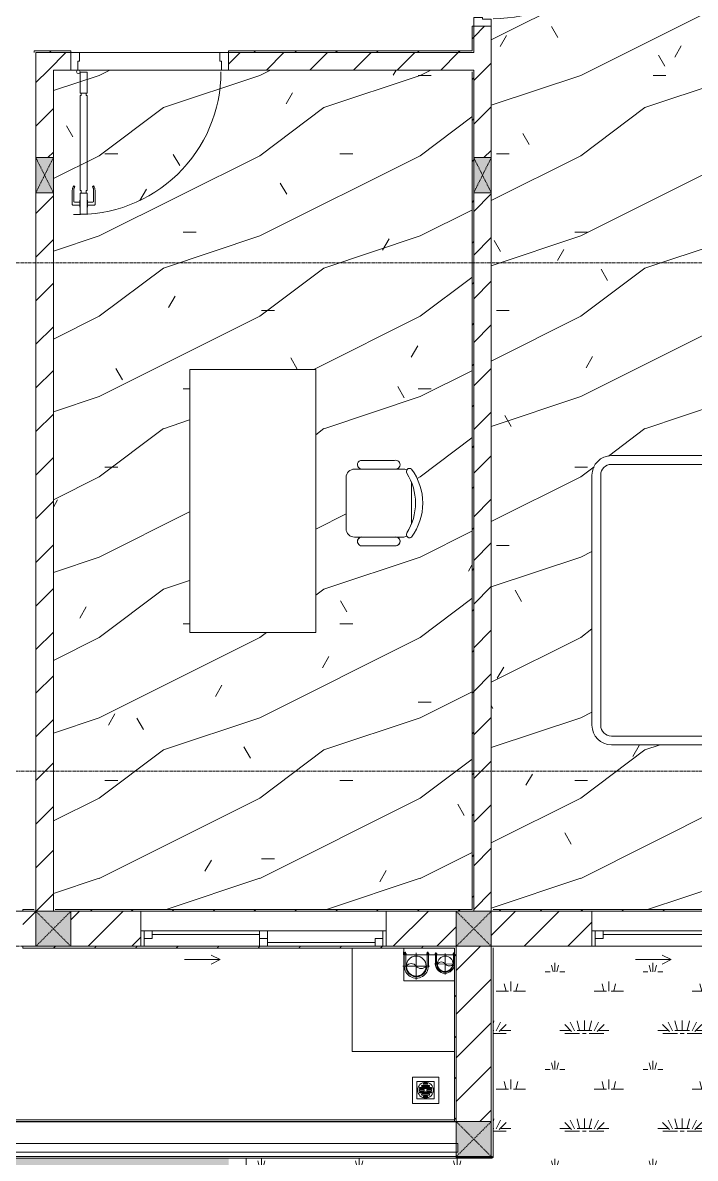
# Model space of a CAD drawing. Header units: millimetres. Extents: x 5357 to 259384, y -16348 to 109893.
# Drawn here: x 71953 to 75792, y 23327 to 29807 of the extents above; entities that cross this region are included whole.
import ezdxf

# ---------------------------------------------------------------- set-up
doc = ezdxf.new("R2010")
doc.units = ezdxf.units.MM
for name, pattern in [('Dash', [6, 3, -3]), ('Grid Line', [22.225, 12.7, -3.175, 3.175, -3.175]), ('IMPORT-CENTER _3_', [10.16, 6.35, -1.27, 1.27, -1.27])]:
    doc.linetypes.add(name, pattern=pattern)
for name, color, linetype, lineweight in [('0-1', 7, 'Continuous', 5), ('A-DETL-GENF-1', 53, 'Continuous', 9), ('A-DOOR-1', 254, 'Continuous', 9), ('A-DOOR-2', 53, 'Continuous', 9), ('A-FLOR-1', 53, 'Continuous', 9), ('A-FLOR-HRAL', 11, 'Continuous', 9), ('A-FLOR-PATT', 8, 'Continuous', 9), ('A-FLOR-PATT-1', 10, 'Continuous', 9), ('A-GLAZ', 151, 'Continuous', 9), ('A-WALL', 113, 'Continuous', 9), ('A-WALL-1', 9, 'Continuous', 18), ('A-WALL-2', 53, 'Continuous', 9), ('A-WALL-3', 113, 'Continuous', 18), ('A-WALL-PATT', 111, 'Continuous', 9), ('A-WALL-PATT-1', 10, 'Continuous', 9), ('A-WALL-PATT-2', 53, 'Continuous', 9), ('G-IMPT', 8, 'Continuous', 9), ('G-IMPT-1', 254, 'Continuous', 9), ('G-IMPT-2', 8, 'IMPORT-CENTER _3_', 9), ('I-FURN', 30, 'Continuous', 9), ('I-FURN-1', 254, 'Continuous', 9), ('I-WALL-1', 9, 'Continuous', 18), ('I-WALL-2', 53, 'Continuous', 9), ('M-EQPM', 50, 'Continuous', 9), ('S-BEAM-1', 53, 'Continuous', 9), ('S-COLS', 52, 'Continuous', 9), ('S-COLS-1', 253, 'Continuous', 5), ('S-COLS-2', 9, 'Continuous', 18), ('S-COLS-3', 53, 'Continuous', 9), ('S-COLS-4', 254, 'Continuous', 9), ('S-COLS-5', 52, 'Continuous', 18), ('S-COLS-6', 52, 'Dash', 9), ('S-COLS-HDLN', 52, 'Dash', 9), ('S-COLS-HDLN-1', 53, 'Dash', 9), ('S-GRID-1', 1, 'Grid Line', 9)]:
    doc.layers.add(name, color=color, linetype=linetype, lineweight=lineweight)
pattern_1 = [(45, (0, 0), (-124.4508, 124.4508), [])]
pattern_2 = [(0, (0, 0), (1788.16, 447.04), [73.762, -1267.358, 73.762, -1267.358, -7152.64]), (0, (0, 0), (1788.16, 447.04), [-2682.24, 73.762, -2608.478, 73.762, -1267.358, -3129.28]), (0, (0, 0), (1788.16, 447.04), [-6705.6, 73.762, -820.318, 73.762, -2161.438]), (120, (670.56, 223.5), (-1281.228, 1325.072), [73.762, -1267.358, 73.762, -8419.998]), (120, (670.56, 223.5), (-1281.228, 1325.072), [-1414.882, -1267.358, 73.762, -2608.478, -4470.4]), (120, (670.56, 223.5), (-1281.228, 1325.072), [-5364.48, 73.762, -1267.358, 73.762, -3055.518]), (120, (670.56, 223.5), (-1281.228, 1325.072), [-6779.362, -820.318, 73.762, -2161.438]), (240, (894.1, 1117.6), (-506.932, -1772.112), [73.762, -1267.358, 73.762, -8419.998]), (240, (894.1, 1117.6), (-506.932, -1772.112), [-1414.882, -1267.358, 73.762, -2608.478, -4470.4]), (240, (894.1, 1117.6), (-506.932, -1772.112), [-5364.48, 73.762, -1267.358, 73.762, -3055.518]), (240, (894.1, 1117.6), (-506.932, -1772.112), [-6779.362, -820.318, 73.762, -2161.438])]
pattern_3 = [(216.87, (366.52, 916.3), (2748.89673, 1832.6049), [458.15, -4123.35]), (206.565, (916.3, 641.4), (-916.3012, -916.2996), [1024.455, -1024.455]), (198.435, (916.3, 183.26), (-1832.5985, -916.3019), [579.52, -2318.076])]
pattern_4 = [(45, (0, 0), (-116.67262, 116.67262), [])]
pattern_5 = [(0, (167.64, 11.2), (558.8, 558.8), [83.82, -16.764, 22.352, -16.764, -419.1]), (0, (167.64, 11.2), (558.8, 558.8), [-139.7, 83.82, -335.28]), (0, (139.7, 27.94), (558.8, 558.8), [55.88, -41.91, 83.82, -41.91, -335.28]), (0, (139.7, 27.94), (558.8, 558.8), [-223.52, 55.88, -279.4]), (0, (335.3, 251.46), (558.8, 558.8), [69.85, -27.94, 69.85, -391.16]), (0, (55.9, 363.2), (558.8, 558.8), [27.94, -55.88, 27.94, -447.04]), (90, (111.76, 363.2), (-558.8, 558.8), [50.292, -508.508]), (90, (279.4, 27.94), (-558.8, 558.8), [55.88, -502.92]), (90, (419.1, 251.46), (-558.8, 558.8), [55.88, -502.92]), (45, (352.04, 22.35), (0, 558.7996), [55.88, -734.383]), (135, (206.76, 22.35), (-558.7996, 0), [55.88, -734.383]), (63.435, (335.28, 25.15), (-0.0005, 558.8001), [55.88, -1193.635]), (75.964, (307.34, 27.94), (-0.00237, 558.80038), [55.88, -2248.111]), (75.964, (447.04, 251.46), (-0.00237, 558.80038), [44.704, -2259.287]), (75.964, (122.94, 363.22), (-0.00237, 558.80038), [39.116, -2264.875]), (104.036, (251.46, 27.94), (0.00237, 558.80038), [55.88, -2248.111]), (104.036, (391.16, 251.46), (0.00237, 558.80038), [44.704, -2259.287]), (104.036, (100.58, 363.22), (0.00237, 558.80038), [39.116, -2264.875]), (116.565, (223.52, 25.15), (0.0005, 558.8001), [55.88, -1193.634])]

# ---------------------------------------------------------------- blocks, each defined once
blk = doc.blocks.new('NCV_TKTC_KET CAU_rvt-1-TKCS_MB CẢNH QUAN CÂY XANH')
at = {"layer": 'S-BEAM-1'}
blk.add_line((74427.6, 23535.3), (69252.6, 23535.3), dxfattribs=at)
blk = doc.blocks.new('GIUONG NGU-2TAB-1600x2000 - GIUONG NGU-2TAB-1600x2000-V31-TKCS_MB CẢNH QUAN CÂY XANH')
at = {"layer": 'I-FURN-1'}
for p, q in [((569.6, 2050), (1997.1, 2050)), ((1997.1, 2050), (569.6, 2050)), ((1997.1, 2000), (569.6, 2000)), ((458.5, 50), (458.5, 1938.9)), ((458.5, 1938.9), (458.5, 50)), ((508.5, 1938.9), (508.5, 100)), ((2058.2, 100), (2058.2, 1938.9)), ((2108.2, 1938.9), (2108.2, 50)), ((2108.2, 50), (2108.2, 1938.9)), ((8.5, 185), (8.5, 450.3)), ((8.5, 450.3), (458.5, 450.3)), ((8.5, 450.3), (458.5, 450.3)), ((8.5, 185), (8.5, 450.3)), ((233.5, 185), (233.5, 413.5)), ((458.5, 450.3), (458.5, 50)), ((458.5, 450.3), (458.5, 50)), ((2108.2, 50), (2108.2, 450.3)), ((2108.2, 450.3), (2558.2, 450.3)), ((2108.2, 450.3), (2108.2, 50)), ((2558.2, 450.3), (2108.2, 450.3)), ((2333.2, 86.8), (2333.2, 413.5)), ((2558.2, 450.3), (2558.2, 50)), ((2558.2, 50), (2558.2, 450.3)), ((120.2, 250.2), (346.8, 250.2)), ((2446.5, 250.2), (2219.8, 250.2)), ((508.5, 100), (2058.2, 100)), ((458.5, 50), (318.5, 50)), ((318.5, 50), (458.5, 50)), ((458.5, 50), (318.5, 50)), ((2108.2, 50), (458.5, 50)), ((458.5, 50), (458.5, 10)), ((458.5, 10), (458.5, 50)), ((458.5, 50), (2108.2, 50)), ((458.5, 50), (2108.2, 50)), ((2558.2, 50), (2108.2, 50)), ((2108.2, 50), (2558.2, 50)), ((2108.2, 10), (2108.2, 50)), ((2108.2, 50), (2108.2, 10)), ((2108.2, 50), (2558.2, 50)), ((2558.2, 50), (2558.2, 10))]:
    blk.add_line(p, q, dxfattribs=at)
blk.add_circle((2333.2, 250.2), 150.7, dxfattribs=at)
for centre, radius, start, end in [((569.6, 1938.9), 111.1, 90, 180), ((569.6, 1938.9), 111.1, 90, 180), ((1997.1, 1938.9), 111.1, 0, 90), ((1997.1, 1938.9), 111.1, 360, 90), ((569.6, 1938.9), 61.1, 90, 180), ((1997.1, 1938.9), 61.1, 360, 90), ((233.5, 250.2), 150.7, 0, 206.46466), ((233.5, 250.2), 150.7, 304.61538, 0)]:
    blk.add_arc(centre, radius, start, end, dxfattribs=at)
blk = doc.blocks.new('DOOR_CW_01 CANH MO-PANEL KINH - DIW_01-900x2200-CỬA GỖ VÂN LAMINATE-553393-TKCS_MB CẢNH QUAN CÂY XANH')
at = {"layer": 'A-DETL-GENF-1'}
for p, q in [((-397, 872), (-357, 872)), ((-397, 752), (-397, 872)), ((-357, 872), (-357, 752)), ((-442, 737), (-442, 816.5)), ((-399, 820.5), (-438, 820.5)), ((-434, 799.5), (-434, 737)), ((-399, 803.5), (-430, 803.5)), ((-399, 831.8), (-397, 831.8)), ((-399, 792.2), (-399, 831.8)), ((-397, 792.2), (-399, 792.2)), ((-397, 792.2), (-397, 831.8)), ((-357, 792.2), (-357, 831.8)), ((-355, 831.8), (-357, 831.8)), ((-357, 792.2), (-355, 792.2)), ((-355, 792.2), (-355, 831.8)), ((-355, 820.5), (-316, 820.5)), ((-355, 803.5), (-324, 803.5)), ((-320, 799.5), (-320, 737)), ((-312, 737), (-312, 816.5)), ((-433.9, 711.2), (-427.3, 715.8)), ((-357, 752), (-397, 752)), ((-397, 738), (-391, 738)), ((-397, 738), (-397, 196)), ((-363, 752), (-391, 752)), ((-391, 752), (-391, 738)), ((-363, 738), (-363, 752)), ((-357, 738), (-363, 738)), ((-357, 196), (-357, 738)), ((-320.1, 711.2), (-326.7, 715.8)), ((-397, 196), (-391, 196)), ((-391, 196), (-391, 182)), ((-357, 196), (-363, 196)), ((-363, 182), (-363, 196)), ((-357, 182), (-397, 182)), ((-397, 182), (-397, 62)), ((-391, 182), (-363, 182)), ((-357, 62), (-357, 182)), ((-397, 62), (-357, 62))]:
    blk.add_line(p, q, dxfattribs=at)
blk.add_circle((-407, 60), 10, dxfattribs=at)
for centre, radius, start, end in [((-407, 60), 814, 360, 92), ((-438, 816.5), 4, 90, 180), ((-430, 799.5), 4, 90, 180), ((-324, 799.5), 4, 360, 90), ((-316, 816.5), 4, 0, 90), ((-397, 737), 45, 180, 215), ((-397, 737), 37, 180, 215), ((-357, 737), 37, 325, 0), ((-357, 737), 45, 325, 0)]:
    blk.add_arc(centre, radius, start, end, dxfattribs=at)
at = {"layer": 'A-DOOR-2'}
for p, q in [((-410, 50), (-450, 50)), ((-450, 50), (-450, -50)), ((-410, 0), (-410, 50)), ((-400, 0), (-410, 0)), ((-407, 50), (-382, 50)), ((-400, -50), (-400, 0)), ((410, 0), (400, 0)), ((400, 0), (400, -50)), ((450, 50), (410, 50)), ((410, 50), (410, 0)), ((450, -50), (450, 50)), ((-450, -50), (-400, -50)), ((400, -50), (450, -50))]:
    blk.add_line(p, q, dxfattribs=at)
blk = doc.blocks.new('DOOR_CW_01 CANH MO-PANEL KINH - DIW_01-900x2200-CỬA GỖ VÂN LAMINATE-553375-TKCS_MB CẢNH QUAN CÂY XANH')
at = {"layer": 'A-DETL-GENF-1'}
for p, q in [((-397, -182), (-397, -62)), ((-397, -62), (-357, -62)), ((-357, -62), (-357, -182)), ((-357, -182), (-397, -182)), ((-391, -196), (-391, -182)), ((-391, -182), (-363, -182)), ((-363, -182), (-363, -196)), ((-397, -196), (-391, -196)), ((-397, -738), (-397, -196)), ((-357, -196), (-363, -196)), ((-357, -196), (-357, -738)), ((-433.9, -711.2), (-427.3, -715.8)), ((-320.1, -711.2), (-326.7, -715.8)), ((-442, -737), (-442, -816.5)), ((-434, -799.5), (-434, -737)), ((-397, -738), (-391, -738)), ((-357, -752), (-397, -752)), ((-397, -752), (-397, -872)), ((-391, -752), (-391, -738)), ((-363, -752), (-391, -752)), ((-357, -738), (-363, -738)), ((-363, -738), (-363, -752)), ((-357, -872), (-357, -752)), ((-320, -799.5), (-320, -737)), ((-312, -737), (-312, -816.5)), ((-399, -820.5), (-438, -820.5)), ((-399, -803.5), (-430, -803.5)), ((-399, -792.2), (-399, -831.8)), ((-397, -792.2), (-399, -792.2)), ((-399, -831.8), (-397, -831.8)), ((-397, -792.2), (-397, -831.8)), ((-357, -792.2), (-357, -831.8)), ((-357, -792.2), (-355, -792.2)), ((-355, -831.8), (-357, -831.8)), ((-355, -792.2), (-355, -831.8)), ((-355, -803.5), (-324, -803.5)), ((-355, -820.5), (-316, -820.5)), ((-397, -872), (-357, -872))]:
    blk.add_line(p, q, dxfattribs=at)
blk.add_circle((-407, -60), 10, dxfattribs=at)
for centre, radius, start, end in [((-407, -60), 814, 268, 0), ((-397, -737), 45, 145, 180), ((-357, -737), 45, 360, 35), ((-397, -737), 37, 145, 180), ((-357, -737), 37, 0, 35), ((-438, -816.5), 4, 180, 270), ((-430, -799.5), 4, 180, 270), ((-324, -799.5), 4, 270, 0), ((-316, -816.5), 4, 270, 0)]:
    blk.add_arc(centre, radius, start, end, dxfattribs=at)
at = {"layer": 'A-DOOR-2'}
for p, q in [((-450, -50), (-450, 50)), ((-450, 50), (-400, 50)), ((-400, 50), (-400, 0)), ((400, 0), (400, 50)), ((400, 50), (450, 50)), ((450, 50), (450, -50)), ((-410, -50), (-450, -50)), ((-410, 0), (-410, -50)), ((-400, 0), (-410, 0)), ((-407, -50), (-382, -50)), ((410, 0), (400, 0)), ((410, -50), (410, 0)), ((450, -50), (410, -50))]:
    blk.add_line(p, q, dxfattribs=at)
blk = doc.blocks.new('BAN LV A - BAN LV A_dwg_ban hoc2-348006-TKCS_MB CẢNH QUAN CÂY XANH')
at = {"layer": 'I-FURN'}
for p, q in [((-194.4, 388.8), (-194.4, 113.4)), ((145.8, 437.4), (-145.8, 437.4)), ((194.4, 113.4), (194.4, 388.8)), ((-243, 354.4), (-243, 162)), ((194.4, 351.4), (194.4, 150.8)), ((243.7, 162), (243.7, 354.4)), ((-120.5, 64.8), (120.5, 64.8))]:
    blk.add_line(p, q, dxfattribs=at)
at = {"layer": 'I-FURN', "flags": 128}
blk.add_lwpolyline([(-737.8, 610.5), (-737.8, 1330.5), (-154.9, 1330.5), (762.2, 1330.5), (762.2, 610.5)], close=True, dxfattribs=at)
at = {"layer": 'I-FURN'}
for centre, radius, start, end in [((-145.8, 388.8), 48.6, 90, 180), ((145.8, 388.8), 48.6, 360, 90), ((-218.7, 347.3), 25.3, 343.7398, 163.7398), ((219.4, 347.3), 25.3, 16.2602, 170.70537), ((-218.7, 154.9), 25.3, 163.7398, 16.2602), ((219.4, 154.9), 25.3, 189.29463, 16.2602), ((-180.2, 75.4), 17.8, 57.97259, 216.69006), ((-145.8, 113.4), 48.6, 180, 207.58444), ((0, 324), 324, 233.1301, 306.8699), ((0, 359.3), 318.2, 237.57575, 302.42425), ((180.2, 75.4), 17.8, 323.30994, 122.02741), ((145.8, 113.4), 48.6, 332.41556, 0)]:
    blk.add_arc(centre, radius, start, end, dxfattribs=at)
blk = doc.blocks.new('BAN LV A - BAN LV A_dwg-348005-TKCS_MB CẢNH QUAN CÂY XANH')
at = {"extrusion": (0, 0, -1), "zscale": -1, "rotation": 180}
blk.add_blockref('BAN LV A - BAN LV A_dwg_ban hoc2-348006-TKCS_MB CẢNH QUAN CÂY XANH', (-729, 1383.7), dxfattribs=at)
blk = doc.blocks.new('BAN LV A - BAN LV A-401069-TKCS_MB CẢNH QUAN CÂY XANH')
at = {"layer": 'I-FURN-1'}
for p, q in [((-8.8, -53.2), (1491.2, -53.2)), ((-8.8, -773.2), (-8.8, -53.2)), ((1491.2, -53.2), (1491.2, -773.2)), ((1491.2, -773.2), (-8.8, -773.2)), ((583.2, -946.3), (874.8, -946.3)), ((486, -1221.7), (486, -1029.3)), ((534.6, -1029.3), (534.6, -994.9)), ((923.4, -994.9), (923.4, -1032.3)), ((972.7, -1029.3), (972.7, -1221.7)), ((534.6, -1270.3), (534.6, -1235.9)), ((923.4, -1232.9), (923.4, -1270.3))]:
    blk.add_line(p, q, dxfattribs=at)
for centre, radius, start, end in [((583.2, -994.9), 48.6, 90, 180), ((874.8, -994.9), 48.6, 0, 90), ((510.3, -1036.4), 25.3, 16.2602, 163.7398), ((948.4, -1036.4), 25.3, 16.2602, 170.70537), ((510.3, -1228.8), 25.3, 163.7398, 343.7398), ((948.4, -1228.8), 25.3, 189.29463, 16.2602), ((548.9, -1308.3), 17.8, 119.40397, 216.69006), ((583.2, -1270.3), 48.6, 180, 207.58444), ((874.8, -1270.3), 48.6, 332.41556, 0), ((909.2, -1308.3), 17.8, 323.30994, 60.59603), ((729, -1059.7), 324, 233.1301, 306.8699)]:
    blk.add_arc(centre, radius, start, end, dxfattribs=at)
at = {"extrusion": (0, 0, -1), "zscale": -1, "rotation": 180}
blk.add_blockref('BAN LV A - BAN LV A_dwg-348005-TKCS_MB CẢNH QUAN CÂY XANH', (0, 0), dxfattribs=at)
blk = doc.blocks.new('MAY GIAT - MAY GIAT_dwg-V40-TKCS_MB CẢNH QUAN CÂY XANH')
at = {"layer": 'G-IMPT-1', "flags": 128}
blk.add_lwpolyline([(5, 586.2), (5, 2.3), (594.6, 2.3)], dxfattribs=at)
blk = doc.blocks.new('MAY GIAT - MAY GIAT-V41-TKCS_MB CẢNH QUAN CÂY XANH')
at = {"layer": 'I-FURN-1'}
for p, q in [((5, -2.3), (594.6, -2.3)), ((5, -586.2), (5, -2.3))]:
    blk.add_line(p, q, dxfattribs=at)
at = {"extrusion": (0, 0, -1), "zscale": -1, "rotation": 180}
blk.add_blockref('MAY GIAT - MAY GIAT_dwg-V40-TKCS_MB CẢNH QUAN CÂY XANH', (0, 0), dxfattribs=at)
blk = doc.blocks.new('G1_SOF - BO TRU - 100x200-V58-TKCS_MB CẢNH QUAN CÂY XANH')
at = {"layer": 'S-COLS-3'}
blk.add_hatch(color=256, dxfattribs=at).paths.add_polyline_path([(50, -100), (50, 100), (-50, 100), (-50, -100)])
at = {"layer": 'S-COLS-2'}
for p, q in [((50, 100), (-50, 100)), ((-50, 100), (-50, -100)), ((50, -100), (50, 100)), ((-50, -100), (50, -100))]:
    blk.add_line(p, q, dxfattribs=at)
at = {"layer": 'S-COLS-HDLN-1'}
for p, q in [((50, 100), (-50, -100)), ((-50, 100), (50, -100))]:
    blk.add_line(p, q, dxfattribs=at)
blk = doc.blocks.new('NCV_TKTC_TANG 1_rvt-1-TKCS_MB CẢNH QUAN CÂY XANH')
at = {"layer": 'A-FLOR-PATT-1'}
h = blk.add_hatch(dxfattribs=at)
h.set_pattern_fill('FP_5', color=256, style=0, pattern_type=2)
h.set_pattern_definition(pattern_2)
h.paths.add_polyline_path([(74627.6, 24736.9), (74637.6, 24736.9), (74637.6, 24746.9), (77067.6, 24746.9), (77067.6, 25236.9), (76802.2, 25236.9), (76802.2, 25686.9), (75313.7, 25686.9), (75284.9, 25690.7), (75258.1, 25701.8), (75235.1, 25719.5), (75217.5, 25742.5), (75206.4, 25769.3), (75202.6, 25798), (75202.6, 27225.5), (75206.4, 27254.2), (75217.5, 27281), (75235.1, 27304.1), (75258.1, 27321.7), (75284.9, 27332.8), (75313.7, 27336.6), (76802.2, 27336.6), (76802.2, 27786.6), (77242.6, 27786.6), (77242.6, 28407.5), (76652.6, 28407.5), (76652.6, 31136.9), (75452.6, 31136.9), (75452.6, 31126.9), (75462.6, 31126.9), (75462.6, 30776.9), (74637.6, 30776.9), (74637.6, 30786.5), (74627.6, 30786.5), (74627.6, 25075.9)])
h = blk.add_hatch(dxfattribs=at)
h.set_pattern_fill('FP_4', color=256, style=0, pattern_type=2)
h.set_pattern_definition(pattern_3)
h.paths.add_polyline_path([(74627.6, 24736.9), (74637.6, 24736.9), (74637.6, 24746.9), (77067.6, 24746.9), (77067.6, 25236.9), (76802.2, 25236.9), (76802.2, 25686.9), (75313.7, 25686.9), (75284.9, 25690.7), (75258.1, 25701.8), (75235.1, 25719.5), (75217.5, 25742.5), (75206.4, 25769.3), (75202.6, 25798), (75202.6, 27225.5), (75206.4, 27254.2), (75217.5, 27281), (75235.1, 27304.1), (75258.1, 27321.7), (75284.9, 27332.8), (75313.7, 27336.6), (76802.2, 27336.6), (76802.2, 27786.6), (77242.6, 27786.6), (77242.6, 28407.5), (76652.6, 28407.5), (76652.6, 31136.9), (75452.6, 31136.9), (75452.6, 31126.9), (75462.6, 31126.9), (75462.6, 30776.9), (74637.6, 30776.9), (74637.6, 30786.5), (74627.6, 30786.5), (74627.6, 25075.9)])
h = blk.add_hatch(dxfattribs=at)
h.set_pattern_fill('FP_5', color=256, style=0, pattern_type=2)
h.set_pattern_definition(pattern_2)
h.paths.add_polyline_path([(72137.6, 24736.9), (72137.6, 24746.9), (74517.6, 24746.9), (74517.5, 29536.9), (72127.6, 29536.9), (72127.6, 24736.9)])
h.paths.add_polyline_path([(73625.7, 26328.2), (72905.7, 26328.2), (72905.7, 27828.2), (73625.7, 27828.2), (73625.7, 26871.6)])
h.paths.add_polyline_path([(74080.8, 26822), (74074.3, 26823), (73881.9, 26823), (73867, 26834.8), (73863.7, 26847.3), (73867, 26859.7), (73876, 26869), (73876, 26871.6), (73834.9, 26873.2), (73823.2, 26878.1), (73810.1, 26889.7), (73805.4, 26895.9), (73800.5, 26907.6), (73798.9, 26920.2), (73800.5, 27224.4), (73805.4, 27236.1), (73813.1, 27246.1), (73823.2, 27253.9), (73834.9, 27258.7), (73866, 27260.4), (73879, 27262.1), (73869.2, 27269.6), (73864.1, 27280.7), (73864.9, 27293), (73871.3, 27303.5), (73885.3, 27309.7), (74092.8, 27307.9), (74102.3, 27299.6), (74106.6, 27287.8), (74104.6, 27275.4), (74097, 27265.4), (74088.5, 27260.4), (74134.5, 27259), (74145.4, 27254.9), (74151.2, 27261.1), (74155.1, 27262.9), (74172.8, 27258.3), (74202.7, 27209.7), (74224, 27154.2), (74234.9, 27095.7), (74234.9, 27036.2), (74224, 26977.7), (74202.7, 26922.2), (74171.5, 26871.6), (74151.2, 26870.9), (74145.4, 26877.1), (74134.5, 26873), (74103.6, 26871.6), (74088.5, 26871.6), (74099.7, 26864.8), (74106, 26853.3), (74105.7, 26840.2), (74098.9, 26829), (74088.5, 26823.8), (74084.9, 26823)])
h = blk.add_hatch(dxfattribs=at)
h.set_pattern_fill('FP_4', color=256, style=0, pattern_type=2)
h.set_pattern_definition(pattern_3)
h.paths.add_polyline_path([(72137.6, 24736.9), (72137.6, 24746.9), (74517.6, 24746.9), (74517.5, 29536.9), (72127.6, 29536.9), (72127.6, 24736.9)])
h.paths.add_polyline_path([(73625.7, 26328.2), (72905.7, 26328.2), (72905.7, 27828.2), (73625.7, 27828.2), (73625.7, 26871.6)])
h.paths.add_polyline_path([(74080.8, 26822), (74074.3, 26823), (73881.9, 26823), (73867, 26834.8), (73863.7, 26847.3), (73867, 26859.7), (73876, 26869), (73876, 26871.6), (73834.9, 26873.2), (73823.2, 26878.1), (73810.1, 26889.7), (73805.4, 26895.9), (73800.5, 26907.6), (73798.9, 26920.2), (73800.5, 27224.4), (73805.4, 27236.1), (73813.1, 27246.1), (73823.2, 27253.9), (73834.9, 27258.7), (73866, 27260.4), (73879, 27262.1), (73869.2, 27269.6), (73864.1, 27280.7), (73864.9, 27293), (73871.3, 27303.5), (73885.3, 27309.7), (74092.8, 27307.9), (74102.3, 27299.6), (74106.6, 27287.8), (74104.6, 27275.4), (74097, 27265.4), (74088.5, 27260.4), (74134.5, 27259), (74145.4, 27254.9), (74151.2, 27261.1), (74155.1, 27262.9), (74172.8, 27258.3), (74202.7, 27209.7), (74224, 27154.2), (74234.9, 27095.7), (74234.9, 27036.2), (74224, 26977.7), (74202.7, 26922.2), (74171.5, 26871.6), (74151.2, 26870.9), (74145.4, 26877.1), (74134.5, 26873), (74103.6, 26871.6), (74088.5, 26871.6), (74099.7, 26864.8), (74106, 26853.3), (74105.7, 26840.2), (74098.9, 26829), (74088.5, 26823.8), (74084.9, 26823)])
at = {"layer": 'A-WALL-PATT-1'}
h = blk.add_hatch(dxfattribs=at)
h.set_pattern_fill('FP_2', color=256, style=0, pattern_type=2)
h.set_pattern_definition(pattern_1)
h.paths.add_polyline_path([(74527.6, 24736.9), (74627.6, 24736.9), (74627.6, 28836.9), (74527.6, 28836.9), (74527.6, 25075.9)])
h.paths.add_polyline_path([(74577.6, 29036.9), (74627.6, 29036.9), (74627.6, 29786.9), (74527.6, 29786.9), (74527.6, 29036.9), (74538, 29036.9)])
h.paths.add_polyline_path([(74577.6, 30686.9), (74627.6, 30686.9), (74627.6, 31136.9), (74527.6, 31136.9), (74527.6, 30686.9)])
h = blk.add_hatch(dxfattribs=at)
h.set_pattern_fill('FP_2', color=256, style=0, pattern_type=2)
h.set_pattern_definition(pattern_1)
h.paths.add_polyline_path([(73127.6, 29536.9), (74527.6, 29536.9), (74527.6, 29636.9), (73127.6, 29636.9), (73127.6, 29586.9)])
h.paths.add_polyline_path([(72027.6, 29536.9), (72227.6, 29536.9), (72227.6, 29636.9), (72027.6, 29636.9)])
h = blk.add_hatch(dxfattribs=at)
h.set_pattern_fill('FP_2', color=256, style=0, pattern_type=2)
h.set_pattern_definition(pattern_1)
h.paths.add_polyline_path([(72127.6, 24737.4), (72127.6, 28836.9), (72027.6, 28836.9), (72027.6, 24737.4)])
h.paths.add_polyline_path([(72027.6, 29036.9), (72127.6, 29036.9), (72127.6, 29536.9), (72027.6, 29536.9)])
at = {"layer": 'A-WALL-PATT-2'}
h = blk.add_hatch(dxfattribs=at)
h.set_pattern_fill('FP_10', color=256, style=0, pattern_type=2)
h.set_pattern_definition(pattern_4)
h.paths.add_polyline_path([(74517.6, 29646.9), (74527.6, 29646.9), (74527.6, 29786.9), (74517.6, 29786.9), (74517.6, 29778.9)])
h.paths.add_polyline_path([(74527.6, 30686.9), (74527.6, 31136.9), (74517.6, 31136.9), (74517.6, 30686.9)])
h = blk.add_hatch(dxfattribs=at)
h.set_pattern_fill('FP_10', color=256, style=0, pattern_type=2)
h.set_pattern_definition(pattern_4)
h.paths.add_polyline_path([(72017.6, 29636.9), (72227.6, 29636.9), (72227.6, 29646.9), (72017.6, 29646.9)])
h.paths.add_polyline_path([(74527.6, 29636.9), (74527.6, 29646.9), (73127.6, 29646.9), (73127.6, 29636.9), (74351.9, 29636.9)])
h = blk.add_hatch(dxfattribs=at)
h.set_pattern_fill('FP_10', color=256, style=0, pattern_type=2)
h.set_pattern_definition(pattern_4)
h.paths.add_polyline_path([(74527.6, 24736.9), (74527.6, 29536.9), (74517.6, 29536.9), (74517.6, 24736.9)])
h = blk.add_hatch(dxfattribs=at)
h.set_pattern_fill('FP_10', color=256, style=0, pattern_type=2)
h.set_pattern_definition(pattern_4)
h.paths.add_polyline_path([(74517.6, 24736.9), (74517.6, 24746.9), (72137.6, 24746.9), (72137.6, 24736.9), (74351.9, 24736.9)])
h = blk.add_hatch(dxfattribs=at)
h.set_pattern_fill('FP_10', color=256, style=0, pattern_type=2)
h.set_pattern_definition(pattern_4)
h.paths.add_polyline_path([(77067.6, 24736.9), (77067.6, 24746.9), (74637.6, 24746.9), (74637.6, 24736.9), (76602.6, 24736.9)])
h = blk.add_hatch(dxfattribs=at)
h.set_pattern_fill('FP_10', color=256, style=0, pattern_type=2)
h.set_pattern_definition(pattern_4)
h.paths.add_polyline_path([(69262.6, 24526.9), (69452.6, 24526.9), (69452.6, 24536.9), (69252.6, 24536.9), (69252.6, 24526.9)])
h.paths.add_polyline_path([(73141.4, 24526.9), (74417.1, 24526.9), (74417.1, 24536.9), (71952.6, 24536.9), (71952.6, 24526.9), (72627.6, 24526.9)])
h = blk.add_hatch(dxfattribs=at)
h.set_pattern_fill('FP_10', color=256, style=0, pattern_type=2)
h.set_pattern_definition(pattern_4)
h.paths.add_polyline_path([(74417.1, 23536.9), (74427.1, 23536.9), (74427.1, 24536.9), (74417.1, 24536.9), (74417.1, 24089.7)])
at = {"layer": 'A-FLOR-1'}
for p, q in [((72277.6, 29636.9), (73077.6, 29636.9)), ((73087.6, 29536.9), (72267.6, 29536.9)), ((71952.6, 24736.9), (69452.6, 24736.9))]:
    blk.add_line(p, q, dxfattribs=at)
at = {"layer": 'A-WALL-1'}
for p, q in [((72027.6, 29636.9), (72027.6, 29536.9)), ((74527.6, 29646.9), (74527.6, 29636.9)), ((72027.6, 29536.9), (72027.6, 29036.9)), ((72127.6, 29536.9), (72137.6, 29536.9)), ((72127.6, 29036.9), (72127.6, 29536.9)), ((74517.6, 29536.9), (74527.6, 29536.9)), ((74527.6, 29536.9), (74527.6, 29036.9)), ((72027.6, 28836.9), (72027.6, 24737.4)), ((72127.6, 24737.4), (72127.6, 28836.9)), ((74527.6, 28836.9), (74527.6, 24736.9)), ((72027.6, 24737.4), (72127.6, 24737.4)), ((74527.6, 24736.9), (74627.6, 24736.9))]:
    blk.add_line(p, q, dxfattribs=at)
at = {"layer": 'A-WALL-2'}
for p, q in [((74527.6, 29786.9), (74527.6, 29646.9)), ((74527.6, 29646.9), (74527.6, 29786.9)), ((74627.6, 29036.9), (74627.6, 29786.9)), ((72227.6, 29636.9), (72027.6, 29636.9)), ((72027.6, 29636.9), (72227.6, 29636.9)), ((72277.6, 29636.9), (73077.6, 29636.9)), ((74527.6, 29636.9), (73127.6, 29636.9)), ((73127.6, 29636.9), (74527.6, 29636.9)), ((72137.6, 29536.9), (72227.6, 29536.9)), ((73087.6, 29536.9), (72267.6, 29536.9)), ((73127.6, 29536.9), (74517.6, 29536.9)), ((74627.6, 24736.9), (74627.6, 28836.9))]:
    blk.add_line(p, q, dxfattribs=at)
at = {"layer": 'I-WALL-1'}
for p, q in [((74517.6, 29786.9), (74517.6, 29646.9)), ((74527.6, 29786.9), (74517.6, 29786.9)), ((72227.6, 29646.9), (72017.6, 29646.9)), ((72017.6, 29646.9), (72017.6, 29636.9)), ((72227.6, 29636.9), (72227.6, 29646.9)), ((74517.6, 29646.9), (73127.6, 29646.9)), ((73127.6, 29646.9), (73127.6, 29636.9)), ((74527.6, 29636.9), (74527.6, 29646.9)), ((74527.6, 29536.9), (74517.6, 29536.9)), ((74517.6, 29526.9), (74517.6, 24746.9)), ((74527.6, 29036.9), (74527.6, 29536.9)), ((74527.6, 24736.9), (74527.6, 28836.9)), ((72017.6, 24746.9), (71952.6, 24746.9)), ((71952.6, 24746.9), (71952.6, 24736.9)), ((71952.6, 24736.9), (72027.6, 24736.9)), ((72027.6, 24736.9), (72027.6, 24746.9)), ((74517.6, 24746.9), (72137.6, 24746.9)), ((72137.6, 24736.9), (72627.6, 24736.9)), ((74027.6, 24736.9), (74517.6, 24736.9)), ((74517.6, 24736.9), (74527.6, 24736.9)), ((77067.6, 24746.9), (74637.6, 24746.9)), ((74637.6, 24736.9), (75202.6, 24736.9)), ((72627.6, 24536.9), (71952.6, 24536.9)), ((71952.6, 24536.9), (71952.6, 24526.9)), ((71952.6, 24526.9), (74417.1, 24526.9)), ((74417.1, 24536.9), (74027.6, 24536.9)), ((74427.1, 24536.9), (74417.1, 24536.9)), ((74417.1, 24526.9), (74417.1, 23536.9)), ((74427.1, 23536.9), (74427.1, 24536.9)), ((74417.1, 23536.9), (74427.1, 23536.9))]:
    blk.add_line(p, q, dxfattribs=at)
at = {"layer": 'I-WALL-2'}
for p, q in [((69262.6, 23546.9), (74417.1, 23546.9)), ((74417.1, 23536.9), (69262.6, 23536.9))]:
    blk.add_line(p, q, dxfattribs=at)
at = {"layer": 'A-DOOR-1', "rotation": 269.9999999999995}
blk.add_blockref('DOOR_CW_01 CANH MO-PANEL KINH - DIW_01-900x2200-CỬA GỖ VÂN LAMINATE-553393-TKCS_MB CẢNH QUAN CÂY XANH', (74577.6, 30236.9), dxfattribs=at)
at = {"layer": 'A-DOOR-1'}
blk.add_blockref('DOOR_CW_01 CANH MO-PANEL KINH - DIW_01-900x2200-CỬA GỖ VÂN LAMINATE-553375-TKCS_MB CẢNH QUAN CÂY XANH', (72677.6, 29586.9), dxfattribs=at)
at = {"layer": 'I-FURN-1'}
for name, p, rotation in [('BAN LV A - BAN LV A-401069-TKCS_MB CẢNH QUAN CÂY XANH', (72852.6, 26336.9), 89.9999999999997), ('GIUONG NGU-2TAB-1600x2000 - GIUONG NGU-2TAB-1600x2000-V31-TKCS_MB CẢNH QUAN CÂY XANH', (77252.6, 25228.4), 89.99999999999885), ('MAY GIAT - MAY GIAT-V41-TKCS_MB CẢNH QUAN CÂY XANH', (73830.9, 23932.4), 89.9999999999997)]:
    blk.add_blockref(name, p, dxfattribs=dict(at, rotation=rotation))
at = {"layer": 'S-COLS-4', "rotation": 180}
for p in [(72077.6, 28936.9), (74577.6, 28936.9)]:
    blk.add_blockref('G1_SOF - BO TRU - 100x200-V58-TKCS_MB CẢNH QUAN CÂY XANH', p, dxfattribs=at)
blk = doc.blocks.new('1_FAMILY RVT - W01-WxH 1400x1400xmm-389822-TKCS_MB CẢNH QUAN CÂY XANH')
at = {"layer": 'A-GLAZ'}
for p, q in [((248.4, 172.39), (299.2, 197.79)), ((248.4, 172.39), (299.2, 146.99)), ((248.4, 172.39), (451.6, 172.39)), ((-700, 96.19), (-700, -103.81)), ((700, 96.19), (-700, 96.19)), ((-700, 96.19), (-636.5, 96.19)), ((-680.95, 96.19), (-680.95, 7.29)), ((-636.5, 96.19), (-22.225, 96.19)), ((-636.5, 96.19), (-636.5, 51.74)), ((-636.5, 73.965), (-22.225, 73.965)), ((-22.225, 7.29), (-22.225, 96.19)), ((-22.225, 96.19), (22.225, 96.19)), ((22.225, 96.19), (680.95, 96.19)), ((22.225, 96.19), (22.225, 7.29)), ((680.95, 96.19), (700, 96.19)), ((680.95, 96.19), (680.95, 7.29)), ((700, -103.81), (700, 96.19)), ((-700, 7.29), (-680.95, 7.29)), ((-636.5, 51.74), (-680.95, 51.74)), ((-680.95, 7.29), (-22.225, 7.29)), ((22.225, 51.74), (-22.225, 51.74)), ((-22.225, 7.29), (22.225, 7.29)), ((22.225, 29.515), (636.5, 29.515)), ((22.225, 7.29), (636.5, 7.29)), ((636.5, 51.74), (636.5, 7.29)), ((680.95, 51.74), (636.5, 51.74)), ((636.5, 7.29), (700, 7.29)), ((-700, -103.81), (700, -103.81))]:
    blk.add_line(p, q, dxfattribs=at)
blk = doc.blocks.new('Railing - 50 x 10mm-1251311-TKCS_MB CẢNH QUAN CÂY XANH')
at = {"layer": 'A-FLOR-HRAL'}
for p, q in [((25, 5), (-25, 5)), ((-25, 5), (-25, -5)), ((25, -5), (25, 5)), ((-25, -5), (25, -5))]:
    blk.add_line(p, q, dxfattribs=at)
blk = doc.blocks.new('Railing - Railing-1602730-TKCS_MB CẢNH QUAN CÂY XANH')
at = {"layer": 'A-FLOR-HRAL'}
for p, q in [((74427.5, 23412.4), (69257.5, 23412.4)), ((69257.5, 23362.4), (74427.5, 23362.4))]:
    blk.add_line(p, q, dxfattribs=at)
at = {"rotation": 90}
for p in [(69252.5, 23387.4), (74432.5, 23387.4)]:
    blk.add_blockref('Railing - 50 x 10mm-1251311-TKCS_MB CẢNH QUAN CÂY XANH', p, dxfattribs=at)
blk = doc.blocks.new('TKTC_XREF_251221_MB TANG 1 - TKTC_XREF_260130_MB TANG 1_dwg_CUM U_DN100-V290-TKCS_MB CẢNH QUAN CÂY XANH')
at = {"layer": 'G-IMPT'}
blk.add_hatch(color=256, dxfattribs=at).paths.add_polyline_path([(61, 0), (58.9, 15.8), (52.8, 30.5), (43.1, 43.1), (30.5, 52.8), (15.8, 58.9), (0, 61), (0, 57), (14.8, 55.1), (28.5, 49.4), (40.3, 40.3), (49.4, 28.5), (55.1, 14.8), (57, 0), (55.1, -14.8), (49.4, -28.5), (40.3, -40.3), (28.5, -49.4), (14.8, -55.1), (0, -57), (0, -61), (15.8, -58.9), (30.5, -52.8), (43.1, -43.1), (52.8, -30.5), (59.1, -14.4)])
for p, q in [((-79.1, 66.6), (-79.1, 63.4)), ((-76.6, 66.6), (-76.6, 63.4)), ((-74.6, 66.6), (-74.6, 63.4)), ((-72.7, 68.8), (-72.7, 60.7)), ((-66.9, 67.9), (-71.7, 67.9)), ((-66.9, 62.1), (-71.7, 62.1)), ((-79.1, -63.4), (-79.1, -66.6)), ((-76.6, -63.4), (-76.6, -66.6)), ((-74.6, -63.4), (-74.6, -66.6)), ((-72.7, -60.7), (-72.7, -69.3)), ((-66.9, -62.1), (-71.7, -62.1)), ((-66.9, -67.9), (-71.7, -67.9)), ((-65, -69), (0, -69))]:
    blk.add_line(p, q, dxfattribs=at)
at = {"layer": 'G-IMPT', "flags": 128}
for points in [[(-72.7, 67.6), (-78.1, 67.6), (-78.1, 62.4), (-72.7, 62.4)], [(-71.7, 59.2), (-66.9, 59.2), (-66.9, 68.8)], [(-65, 68.9), (-65, 57.3), (-66.9, 57.3), (-66.9, 59.2)], [(-65, 61), (0, 61), (0, 57)], [(-72.7, -62.4), (-78.1, -62.4), (-78.1, -67.6), (-72.7, -67.6)], [(-71.7, -70.8), (-66.9, -70.8), (-66.9, -59.2), (-71.7, -59.2)], [(-66.9, -59.2), (-66.9, -57.3), (-65, -57.3), (-65, -72.7), (-66.9, -72.7), (-66.9, -70.8)], [(-65, -61), (0, -61), (0, -57)]]:
    blk.add_lwpolyline(points, dxfattribs=at)
at = {"layer": 'G-IMPT'}
for centre, radius, start, end in [((-78.1, 66.6), 0.96, 90, 180), ((-78.1, 63.4), 0.96, 180, 270), ((-67.9, 65), 4.8, 143.1301, 216.8699), ((-71.1, 60.7), 1.56, 112.61986, 247.38014), ((0, 0), 69, 270, 88.43855), ((0, 0), 61, 270, 90), ((0, 0), 57, 270, 90), ((-78.1, -63.4), 0.96, 90, 180), ((-78.1, -66.6), 0.96, 180, 270), ((-71.1, -60.7), 1.56, 112.61986, 247.38014), ((-67.9, -65), 4.8, 143.1301, 216.8699), ((-71.1, -69.3), 1.56, 112.61986, 247.38014)]:
    blk.add_arc(centre, radius, start, end, dxfattribs=at)
blk = doc.blocks.new('TKTC_XREF_251221_MB TANG 1 - TKTC_XREF_260130_MB TANG 1_dwg_$cc-V291-TKCS_MB CẢNH QUAN CÂY XANH')
at = {"layer": 'G-IMPT'}
blk.add_circle((0, 0), 0.5, dxfattribs=at)
for centre, radius, start, end in [((0, 0), 0.5, 90, 270), ((0.188, 0.25), 0.313, 126.8699, 233.1301), ((-0.188, -0.25), 0.313, 306.8699, 53.1301)]:
    blk.add_arc(centre, radius, start, end, dxfattribs=at)
at = {"layer": 'G-IMPT-2'}
for p, q in [((-0.673, 0), (0.673, 0)), ((0, -0.673), (0, 0.58))]:
    blk.add_line(p, q, dxfattribs=at)
blk = doc.blocks.new('TKTC_XREF_251221_MB TANG 1 - TKTC_XREF_260130_MB TANG 1_dwg_CUM U_DN100-4202115-TKCS_MB CẢNH QUAN CÂY XANH')
at = {"layer": 'G-IMPT'}
blk.add_hatch(color=256, dxfattribs=at).paths.add_polyline_path([(0, -61), (0, -57), (14.8, -55.1), (28.5, -49.4), (40.3, -40.3), (49.4, -28.5), (55.1, -14.8), (57, 0), (55.1, 14.8), (49.4, 28.5), (40.3, 40.3), (28.5, 49.4), (14.8, 55.1), (0, 57), (0, 61), (15.8, 58.9), (36.8, 48), (43.1, 43.1), (52.8, 30.5), (58.9, 15.8), (61, 0), (58.9, -15.8), (52.8, -30.5), (43.1, -43.1), (30.5, -52.8), (15.8, -58.9)])
for p, q in [((-79.1, 66.6), (-79.1, 63.4)), ((-76.6, 66.6), (-76.6, 63.4)), ((-74.6, 66.6), (-74.6, 63.4)), ((-72.7, 69.3), (-72.7, 60.7)), ((-66.9, 67.9), (-71.7, 67.9)), ((-65, 69), (0, 69)), ((-66.9, 62.1), (-71.7, 62.1)), ((-79.1, -63.4), (-79.1, -66.6)), ((-76.6, -63.4), (-76.6, -66.6)), ((-74.6, -63.4), (-74.6, -66.6)), ((-72.7, -60.7), (-72.7, -69.3)), ((-66.9, -62.1), (-71.7, -62.1)), ((-66.9, -67.9), (-71.7, -67.9)), ((-65, -69), (0, -69))]:
    blk.add_line(p, q, dxfattribs=at)
at = {"layer": 'G-IMPT', "flags": 128}
for points in [[(-72.7, 67.6), (-78.1, 67.6), (-78.1, 62.4), (-72.7, 62.4)], [(-71.7, 59.2), (-66.9, 59.2), (-66.9, 70.8), (-71.7, 70.8)], [(-66.9, 70.8), (-66.9, 72.7), (-65, 72.7), (-65, 57.3), (-66.9, 57.3), (-66.9, 59.2)], [(-65, 61), (0, 61), (0, 57)], [(-72.7, -62.4), (-78.1, -62.4), (-78.1, -67.6), (-72.7, -67.6)], [(-71.7, -70.8), (-66.9, -70.8), (-66.9, -59.2), (-71.7, -59.2)], [(-66.9, -59.2), (-66.9, -57.3), (-65, -57.3), (-65, -72.7), (-66.9, -72.7), (-66.9, -70.8)], [(-65, -61), (0, -61), (0, -57)]]:
    blk.add_lwpolyline(points, dxfattribs=at)
at = {"layer": 'G-IMPT'}
for centre, radius, start, end in [((-78.1, 66.6), 0.96, 90, 180), ((-71.1, 69.3), 1.56, 112.61986, 247.38014), ((-67.9, 65), 4.8, 143.1301, 216.8699), ((0, 0), 69, 270, 90), ((-78.1, 63.4), 0.96, 180, 270), ((-71.1, 60.7), 1.56, 112.61986, 247.38014), ((0, 0), 61, 270, 90), ((0, 0), 57, 270, 90), ((-78.1, -63.4), 0.96, 90, 180), ((-71.1, -60.7), 1.56, 112.61986, 247.38014), ((-67.9, -65), 4.8, 143.1301, 216.8699), ((-78.1, -66.6), 0.96, 180, 270), ((-71.1, -69.3), 1.56, 112.61986, 247.38014)]:
    blk.add_arc(centre, radius, start, end, dxfattribs=at)
blk = doc.blocks.new('TKTC_XREF_251221_MB TANG 1 - TKTC_XREF_260130_MB TANG 1_dwg_$cc-V218-TKCS_MB CẢNH QUAN CÂY XANH')
at = {"layer": 'G-IMPT'}
blk.add_circle((0, 0), 0.5, dxfattribs=at)
for centre, radius, start, end in [((0, 0), 0.5, 90, 270), ((0.188, 0.25), 0.313, 126.8699, 233.1301), ((-0.188, -0.25), 0.313, 306.8699, 53.1301)]:
    blk.add_arc(centre, radius, start, end, dxfattribs=at)
at = {"layer": 'G-IMPT-2'}
for p, q in [((0, -0.673), (0, 0.673)), ((-0.673, 0), (0.673, 0))]:
    blk.add_line(p, q, dxfattribs=at)
blk = doc.blocks.new('TKTC_XREF_251221_MB TANG 1 - TKTC_XREF_260130_MB TANG 1_dwg_THU NUOC - THU NUOC-444531-TKCS_MB TẦNG 1-4202120-TKCS_MB CẢNH QUAN CÂY XANH')
at = {"layer": 'M-EQPM'}
for p, q in [((-23.3, 10.8), (40.9, 10.8)), ((40.9, 4.8), (-23.3, 4.8)), ((-11, 23.3), (28.5, 23.3)), ((28.5, 17.3), (-11, 17.3)), ((-1.1, 35.6), (18.5, 35.6)), ((18.5, 29.6), (-1.1, 29.6)), ((-23.3, -13.6), (40.9, -13.6)), ((40.9, -19.6), (-23.3, -19.6)), ((-11, -26.1), (28.5, -26.1)), ((28.5, -32.1), (-11, -32.1)), ((-1.1, -38.5), (18.5, -38.5)), ((18.5, -44.5), (-1.1, -44.5))]:
    blk.add_line(p, q, dxfattribs=at)
at = {"layer": 'M-EQPM', "flags": 128}
for points in [[(83.7, -79.4), (83.7, 70.6), (-66.3, 70.6), (-66.3, -79.4)], [(58.7, -54.4), (58.7, 45.6), (-41.3, 45.6), (-41.3, -54.4)]]:
    blk.add_lwpolyline(points, close=True, dxfattribs=at)
for points in [[(-23.3, -1.2), (0.7, -1.2), (0.7, -7.2), (-23.3, -7.2)], [(40.9, -7.2), (16.7, -7.2), (16.7, -1.2), (40.9, -1.2)]]:
    blk.add_lwpolyline(points, dxfattribs=at)
at = {"layer": 'M-EQPM'}
for centre, radius, start, end in [((8.7, -4.4), 45, 360, 180), ((8.7, -4.4), 45, 360, 180), ((-23.3, 7.8), 3, 90, 270), ((-11, 20.3), 3, 90, 270), ((-1.1, 32.6), 3, 90, 270), ((18.5, 32.6), 3, 270, 90), ((28.5, 20.3), 3, 270, 90), ((40.9, 7.8), 3, 270, 90), ((8.7, -4.4), 45, 180, 360), ((8.7, -4.4), 45, 180, 360), ((-23.3, -4.2), 3, 90, 270), ((-23.3, -16.6), 3, 90, 270), ((-11, -29.1), 3, 90, 270), ((-1.1, -41.5), 3, 90, 270), ((18.5, -41.5), 3, 270, 90), ((28.5, -29.1), 3, 270, 90), ((40.9, -4.2), 3, 270, 90), ((40.9, -16.6), 3, 270, 90)]:
    blk.add_arc(centre, radius, start, end, dxfattribs=at)
blk = doc.blocks.new('TKTC_XREF_251221_MB TANG 1 - TKTC_XREF_260130_MB TANG 1_dwg-4202109-TKCS_MB CẢNH QUAN CÂY XANH')
at = {"layer": 'G-IMPT'}
blk.add_line((-128734.2, -376857.6), (-129024.2, -376857.6), dxfattribs=at)
at = {"layer": 'G-IMPT', "flags": 128}
for points in [[(-128734.2, -376857.5), (-129024.4, -376857.5), (-129024.2, -376819.7)], [(-129024.2, -376857.6), (-129024.2, -377007.3), (-128734.6, -377007.3)]]:
    blk.add_lwpolyline(points, dxfattribs=at)
at = {"extrusion": (0, 0, -1)}
for name, p, xscale, yscale, zscale, rotation in [('TKTC_XREF_251221_MB TANG 1 - TKTC_XREF_260130_MB TANG 1_dwg_$cc-V218-TKCS_MB CẢNH QUAN CÂY XANH', (128952.7, -376922.5), 113.7150000000073, 113.7150000000073, -113.7150000000073, 89.99900866374671), ('TKTC_XREF_251221_MB TANG 1 - TKTC_XREF_260130_MB TANG 1_dwg_CUM U_DN100-4202115-TKCS_MB CẢNH QUAN CÂY XANH', (128951.8, -376922.5), 0.9975000000000007, 0.9975000000000007, -0.9975000000000008, 270.0009913382951), ('TKTC_XREF_251221_MB TANG 1 - TKTC_XREF_260130_MB TANG 1_dwg_$cc-V291-TKCS_MB CẢNH QUAN CÂY XANH', (128786.7, -376910.4), 90.00000000005114, 90.00000000005114, -90.00000000005114, 90.30471752172576)]:
    blk.add_blockref(name, p, dxfattribs=dict(at, xscale=xscale, yscale=yscale, zscale=zscale, rotation=rotation))
at = {"xscale": 0.7894736842105242, "yscale": 0.7894736842105242, "zscale": 0.7894736842105242, "rotation": 270.0693092566554}
blk.add_blockref('TKTC_XREF_251221_MB TANG 1 - TKTC_XREF_260130_MB TANG 1_dwg_CUM U_DN100-V290-TKCS_MB CẢNH QUAN CÂY XANH', (-128788.5, -376908.9), dxfattribs=at)
blk.add_blockref('TKTC_XREF_251221_MB TANG 1 - TKTC_XREF_260130_MB TANG 1_dwg_THU NUOC - THU NUOC-444531-TKCS_MB TẦNG 1-4202120-TKCS_MB CẢNH QUAN CÂY XANH', (-128908, -377626.3))
blk = doc.blocks.new('TKTC_XREF_251221_MB TANG 1 - TKTC_XREF_251221_MB TANG 1-2038492-TKCS_MB CẢNH QUAN CÂY XANH')
blk.add_blockref('TKTC_XREF_251221_MB TANG 1 - TKTC_XREF_260130_MB TANG 1_dwg-4202109-TKCS_MB CẢNH QUAN CÂY XANH', (169499.1, 384109.7))
blk = doc.blocks.new('G1_SOF - BO TRU - 200x200-3050151-TKCS_MB CẢNH QUAN CÂY XANH')
at = {"layer": 'S-COLS-HDLN'}
for p, q in [((-100, 100), (100, -100)), ((100, 100), (-100, -100))]:
    blk.add_line(p, q, dxfattribs=at)

msp = doc.modelspace()

# ---------------------------------------------------------------- hatches: boundary and pattern name
at = {"layer": 'A-FLOR-PATT'}
h = msp.add_hatch(dxfattribs=at)
h.set_pattern_fill('FP_23', color=256, style=0, pattern_type=2)
h.set_pattern_definition(pattern_5)
h.paths.add_polyline_path([(73117.6, 20988.2), (73127.6, 20988.2), (73127.6, 23327.4), (65842.6, 23327.4), (65842.6, 24526.9), (61137.6, 24526.9), (61137.6, 23327.4), (57652.6, 23327.4), (57652.6, 23337.4), (57642.6, 23337.4), (57642.6, 24526.9), (52952.6, 24526.9), (52952.6, 23335.3), (52937.6, 23335.3), (52935.9, 23326.9), (49442.6, 23326.9), (49442.6, 24527.4), (45852.6, 24527.4), (45852.6, 24535.3), (44802.6, 24535.3), (44802.6, 24527.4), (44812.6, 24527.4), (44812.6, 20988.2), (63458, 20988.2)])
h = msp.add_hatch(dxfattribs=at)
h.set_pattern_fill('FP_23', color=256, style=0, pattern_type=2)
h.set_pattern_definition(pattern_5)
h.paths.add_polyline_path([(74627.6, 23332.4), (74627.6, 23332.4), (74627.6, 23336.9)])
h.paths.add_polyline_path([(77452.6, 20988.2), (77452.6, 23236.9), (77102.6, 23236.9), (77102.6, 23335.3), (77092.6, 23336.9), (77092.6, 24526.9), (77102.6, 24526.9), (77102.6, 24536.9), (74637.6, 24536.9), (74637.6, 23332.4), (74632.6, 23332.4), (74632.6, 23327.4), (74627.6, 23332.4), (74627.6, 23327.4), (73227.6, 23327.4), (73227.6, 20988.2)])
at = {"layer": 'A-WALL-PATT'}
h = msp.add_hatch(dxfattribs=at)
h.set_pattern_fill('FP_1', color=256, style=0, pattern_type=2)
h.set_pattern_definition(pattern_1)
h.paths.add_polyline_path([(74427.6, 24536.9), (74427.6, 24736.9), (74027.6, 24736.9), (74027.6, 24536.9), (74351.9, 24536.9)])
h.paths.add_polyline_path([(72627.6, 24536.9), (72627.6, 24736.9), (72227.6, 24736.9), (72227.6, 24536.9)])
h.paths.add_polyline_path([(69327.6, 24536.9), (69452.6, 24536.9), (69452.6, 24736.9), (69327.6, 24736.9), (69327.6, 24636.9)])
h.paths.add_polyline_path([(71952.6, 24536.9), (72027.6, 24536.9), (72027.6, 24736.9), (71952.6, 24736.9), (71952.6, 24636.9)])
h = msp.add_hatch(dxfattribs=at)
h.set_pattern_fill('FP_1', color=256, style=0, pattern_type=2)
h.set_pattern_definition(pattern_1)
h.paths.add_polyline_path([(74627.6, 24536.9), (74637.6, 24537.4), (75202.6, 24537.4), (75202.6, 24736.9), (74627.6, 24736.9)])
h.paths.add_polyline_path([(77102.6, 24536.9), (77102.6, 24736.9), (76602.6, 24736.9), (76602.6, 24537.4), (77092.6, 24537.4)])
h = msp.add_hatch(dxfattribs=at)
h.set_pattern_fill('FP_1', color=256, style=0, pattern_type=2)
h.set_pattern_definition(pattern_1)
h.paths.add_polyline_path([(74427.6, 23332.4), (74627.6, 23332.4), (74627.6, 23336.9), (74427.6, 23336.9)])
h.paths.add_polyline_path([(74427.6, 23536.9), (74627.6, 23536.9), (74627.6, 24536.9), (74427.6, 24536.9), (74427.6, 24089.7)])
at = {"layer": 'S-COLS-1'}
for points in [[(72027.6, 24536.9), (72227.6, 24536.9), (72227.6, 24736.9), (72027.6, 24736.9)], [(74427.6, 24536.9), (74627.6, 24536.9), (74627.6, 24736.9), (74427.6, 24736.9)], [(74437.5, 23336.9), (74627.6, 23336.9), (74627.6, 23536.9), (74427.6, 23536.9), (74427.6, 23412.4), (74437.5, 23412.4), (74437.5, 23362.4), (74427.6, 23362.4), (74427.6, 23336.9)]]:
    msp.add_hatch(color=256, dxfattribs=at).paths.add_polyline_path(points)

# ---------------------------------------------------------------- linework, layer by layer
at = {"layer": 'A-WALL'}
for p, q in [((72027.6, 24536.9), (72027.6, 24736.9)), ((72227.6, 24736.9), (72227.6, 24536.9)), ((74427.6, 24536.9), (74427.6, 24736.9)), ((74627.6, 24736.9), (74627.6, 24536.9)), ((74627.6, 24536.9), (74427.6, 24536.9)), ((74637.6, 24537.4), (75202.6, 24537.4)), ((75202.6, 24536.9), (74637.6, 24536.9)), ((74427.6, 23536.9), (74627.6, 23536.9)), ((74627.6, 23327.4), (69251.5, 23327.4)), ((69252.6, 23337.4), (74427.6, 23337.4)), ((73227.6, 23327.4), (73227.6, 20988.2)), ((74627.6, 23336.9), (74427.6, 23336.9)), ((74627.6, 23332.4), (74627.6, 23336.9))]:
    msp.add_line(p, q, dxfattribs=at)
at = {"layer": 'A-WALL-3'}
for p, q in [((72027.6, 24736.9), (71952.6, 24736.9)), ((72627.6, 24736.9), (72227.6, 24736.9)), ((74427.6, 24736.9), (74027.6, 24736.9)), ((75202.6, 24736.9), (74627.6, 24736.9)), ((71952.6, 24536.9), (72027.6, 24536.9)), ((72227.6, 24536.9), (72627.6, 24536.9)), ((74027.6, 24536.9), (74427.6, 24536.9)), ((74427.6, 24536.9), (74427.6, 23536.9)), ((74637.6, 24537.4), (74627.6, 24537.4)), ((74627.6, 24537.4), (74627.6, 23332.4)), ((74627.6, 23536.9), (74627.6, 24536.9)), ((74627.6, 24536.9), (74637.6, 24536.9)), ((74637.6, 23332.4), (74637.6, 24527.4)), ((74427.6, 23336.9), (74427.6, 23332.4)), ((74427.6, 23332.4), (74627.6, 23332.4)), ((74632.6, 23337.4), (74627.6, 23337.4)), ((74627.6, 23337.4), (74627.6, 23336.9)), ((74627.6, 23332.4), (74627.6, 23327.4)), ((74627.6, 23332.4), (74637.6, 23332.4)), ((74627.6, 23327.4), (74632.6, 23327.4)), ((74632.6, 23327.4), (74632.6, 23337.4))]:
    msp.add_line(p, q, dxfattribs=at)
at = {"layer": 'S-COLS'}
for p, q in [((72027.6, 24736.9), (72027.6, 24536.9)), ((72227.6, 24536.9), (72227.6, 24736.9)), ((74427.6, 24736.9), (74427.6, 24536.9)), ((74627.6, 24536.9), (74627.6, 24736.9)), ((74427.6, 24536.9), (74627.6, 24536.9)), ((74627.6, 23536.9), (74427.6, 23536.9)), ((74427.6, 23336.9), (74627.6, 23336.9))]:
    msp.add_line(p, q, dxfattribs=at)
at = {"layer": 'S-COLS-5'}
for p, q in [((72227.6, 24736.9), (72027.6, 24736.9)), ((74627.6, 24736.9), (74427.6, 24736.9)), ((72027.6, 24536.9), (72227.6, 24536.9)), ((74427.6, 23536.9), (74427.6, 23412.4)), ((74627.6, 23336.9), (74627.6, 23536.9)), ((74427.6, 23362.4), (74427.6, 23336.9))]:
    msp.add_line(p, q, dxfattribs=at)
at = {"layer": 'S-GRID-1'}
for p, q in [((130319.3, 28436.9), (29351.8, 28436.9)), ((127525.3, 25536.9), (32145.8, 25536.9)), ((130319.3, 24536.9), (29351.8, 24536.9))]:
    msp.add_line(p, q, dxfattribs=at)

# ---------------------------------------------------------------- block references
at = {"layer": '0-1'}
for name in ['NCV_TKTC_KET CAU_rvt-1-TKCS_MB CẢNH QUAN CÂY XANH', 'NCV_TKTC_TANG 1_rvt-1-TKCS_MB CẢNH QUAN CÂY XANH']:
    msp.add_blockref(name, (0, 0), dxfattribs=at)
at = {"layer": 'A-FLOR-HRAL'}
msp.add_blockref('Railing - Railing-1602730-TKCS_MB CẢNH QUAN CÂY XANH', (0, 0), dxfattribs=at)
at = {"layer": 'A-GLAZ', "rotation": 180}
for p in [(73327.6, 24633.1), (75902.6, 24633.1)]:
    msp.add_blockref('1_FAMILY RVT - W01-WxH 1400x1400xmm-389822-TKCS_MB CẢNH QUAN CÂY XANH', p, dxfattribs=at)
at = {"layer": 'M-EQPM'}
msp.add_blockref('TKTC_XREF_251221_MB TANG 1 - TKTC_XREF_251221_MB TANG 1-2038492-TKCS_MB CẢNH QUAN CÂY XANH', (33652.6, 17236.9), dxfattribs=at)
at = {"layer": 'S-COLS-6'}
for p in [(72127.6, 24636.9), (74527.6, 24636.9), (74527.6, 23436.9)]:
    msp.add_blockref('G1_SOF - BO TRU - 200x200-3050151-TKCS_MB CẢNH QUAN CÂY XANH', p, dxfattribs=at)

doc.saveas('drawing.dxf')
